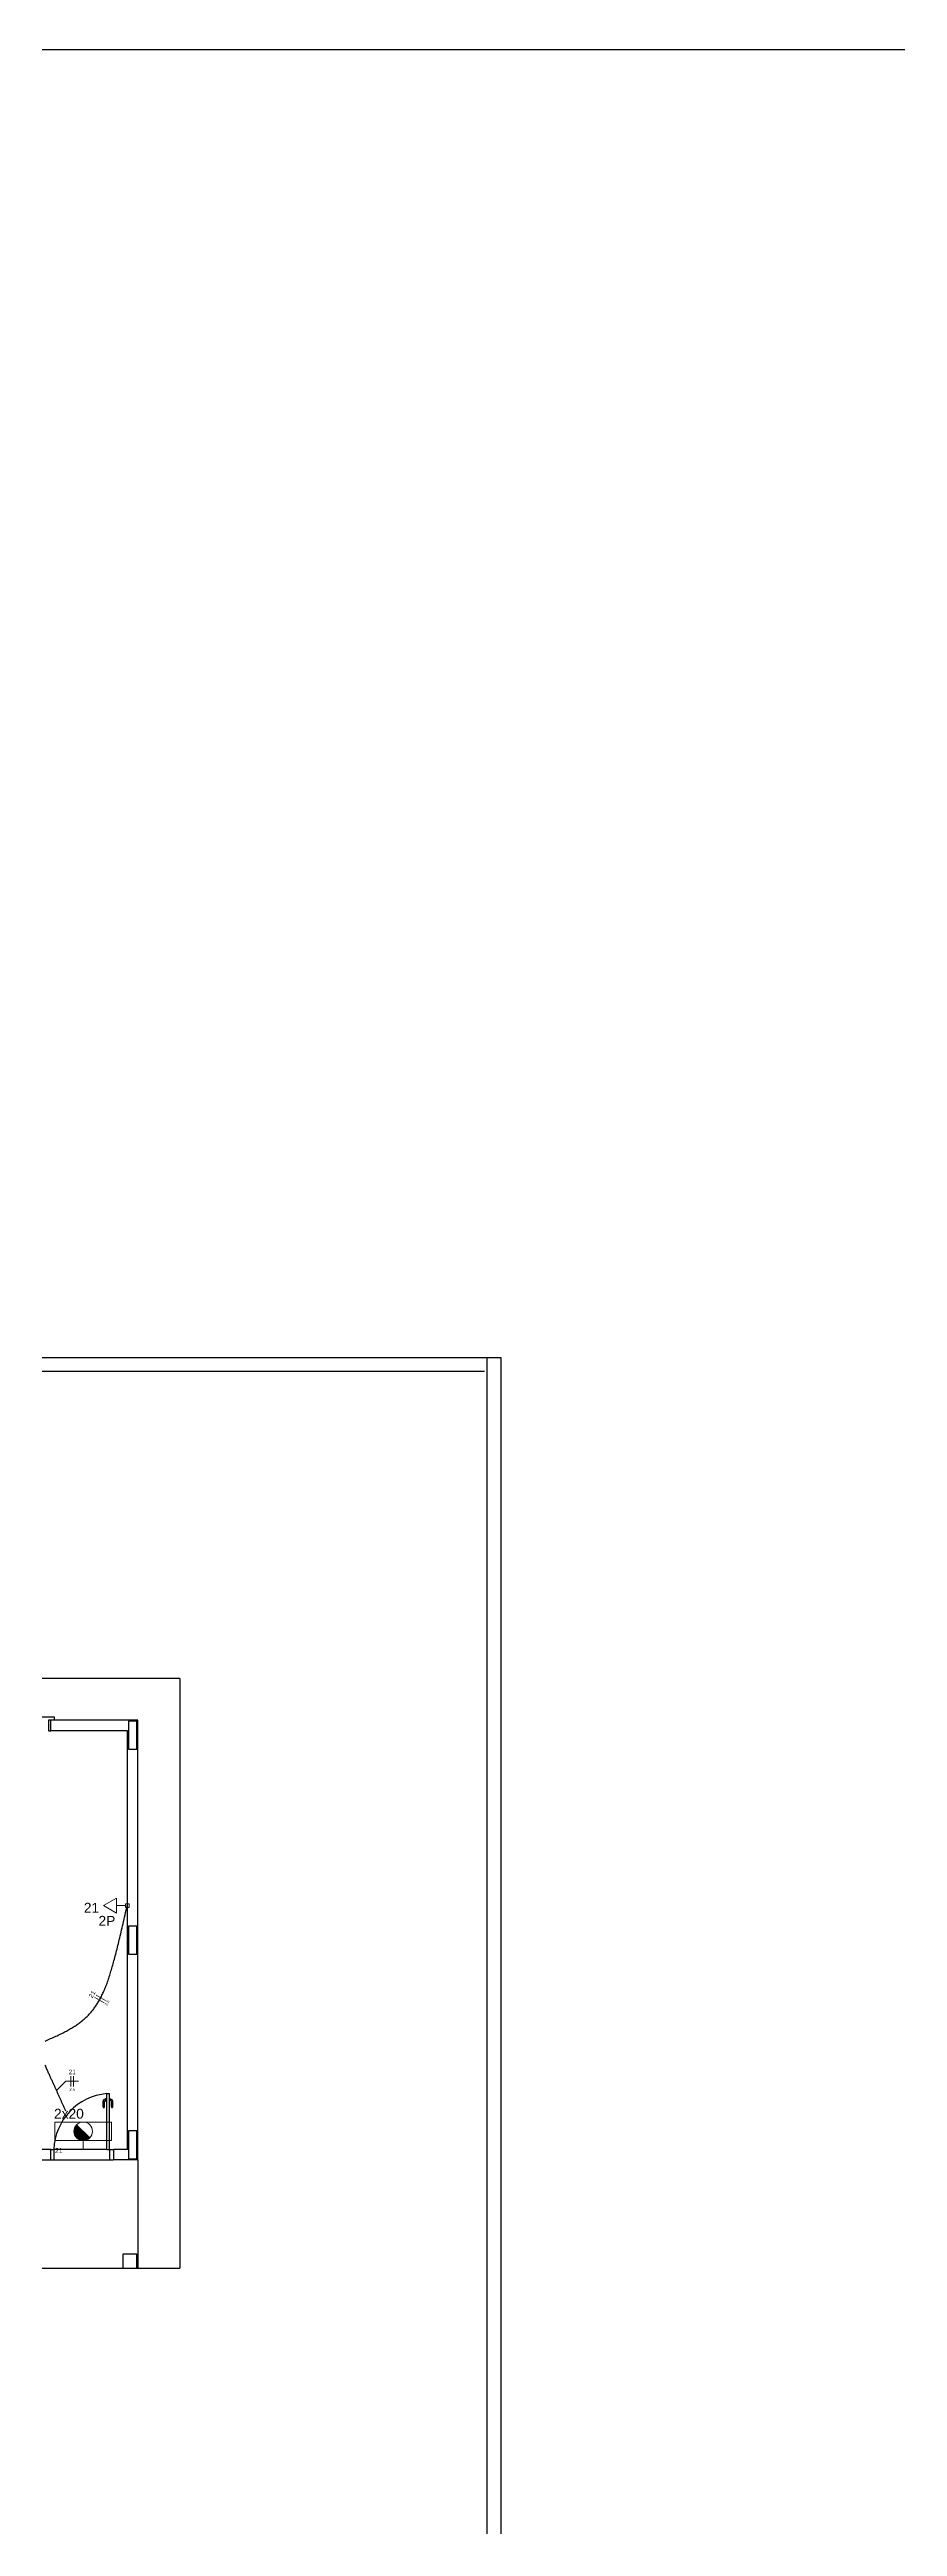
# Model space of a CAD drawing. Extents: x 210 to 779, y 61 to 241.
# Drawn here: x 515.95 to 528.1, y 205.56 to 241.05 of the extents above; entities that cross this region are included whole.
import ezdxf

# ---------------------------------------------------------------- set-up
doc = ezdxf.new("R2010")
doc.units = 0
doc.header["$LTSCALE"] = 2
doc.linetypes.add('DASHDOT', pattern=[25.4, 12.7, -6.35, 0, -6.35])
doc.layers.get('0').update_dxf_attribs({"linetype": 'CONTINUOUS'})
for name, color, linetype in [('A-MURO', 2, 'CONTINUOUS'), ('A-PAREDE', 5, 'CONTINUOUS'), ('A-PISOS-NIVEL', 1, 'CONTINUOUS'), ('A-PORTA', 3, 'CONTINUOUS'), ('A-SOLEIRA', 1, 'CONTINUOUS'), ('AR-ESQ', 2, 'CONTINUOUS')]:
    doc.layers.add(name, color=color, linetype=linetype)
for name, color, linetype, lineweight in [('EL-Condutos', 4, 'CONTINUOUS', 30), ('EL-Fios', 9, 'CONTINUOUS', 20), ('EL-Textos fios', 7, 'CONTINUOUS', 20), ('EL-Textos pontos', 5, 'CONTINUOUS', 20), ('P-SIMBOL', 5, 'CONTINUOUS', 20)]:
    doc.layers.add(name, color=color, linetype=linetype, lineweight=lineweight)
doc.styles.add('Arial', font='arial.ttf')

msp = doc.modelspace()

# ---------------------------------------------------------------- hatches: boundary and pattern name
at = {"layer": 'P-SIMBOL', "linetype": 'Continuous'}
for points in [[(516.337, 211.314), (516.327, 211.302), (516.323, 211.298), (516.32, 211.293), (516.313, 211.281), (516.311, 211.276), (516.309, 211.273), (516.308, 211.269), (516.307, 211.265), (516.304, 211.258), (516.303, 211.254), (516.302, 211.249), (516.3, 211.242), (516.3, 211.235), (516.299, 211.23), (516.298, 211.225), (516.299, 211.219), (516.299, 211.211), (516.3, 211.207), (516.3, 211.201), (516.301, 211.198), (516.301, 211.195), (516.302, 211.191), (516.303, 211.189), (516.304, 211.185), (516.305, 211.183), (516.306, 211.179), (516.307, 211.177), (516.307, 211.176), (516.308, 211.172), (516.309, 211.168), (516.31, 211.167), (516.31, 211.164), (516.312, 211.162), (516.313, 211.161), (516.314, 211.158), (516.316, 211.155), (516.319, 211.151), (516.32, 211.149), (516.321, 211.147), (516.323, 211.144), (516.324, 211.142), (516.326, 211.14), (516.328, 211.137), (516.331, 211.135), (516.334, 211.132), (516.337, 211.128), (516.339, 211.126), (516.341, 211.124), (516.344, 211.12), (516.347, 211.119), (516.35, 211.116), (516.353, 211.115), (516.355, 211.114), (516.358, 211.111), (516.36, 211.109), (516.365, 211.107), (516.367, 211.105), (516.37, 211.104), (516.373, 211.102), (516.374, 211.102), (516.376, 211.101), (516.377, 211.1), (516.384, 211.098), (516.387, 211.096), (516.389, 211.095), (516.391, 211.095), (516.392, 211.094), (516.394, 211.094), (516.395, 211.093), (516.397, 211.093), (516.4, 211.093), (516.403, 211.092), (516.407, 211.091), (516.409, 211.091), (516.412, 211.09), (516.431, 211.088)], [(516.524, 211.127), (516.337, 211.314), (516.431, 211.088)], [(516.524, 211.127), (516.52, 211.122), (516.516, 211.119), (516.51, 211.115), (516.503, 211.11), (516.501, 211.108), (516.498, 211.107), (516.496, 211.105), (516.493, 211.104), (516.485, 211.1), (516.481, 211.099), (516.474, 211.096), (516.469, 211.094), (516.464, 211.093), (516.455, 211.091), (516.451, 211.09), (516.447, 211.089), (516.431, 211.088)]]:
    msp.add_hatch(color=256, dxfattribs=at).paths.add_polyline_path(points)

# ---------------------------------------------------------------- linework, layer by layer
at = {"linetype": 'DASHDOT'}
msp.add_lwpolyline([(209.856, 241.05), (778.543, 241.05), (778.543, 61.137), (209.856, 61.137)], close=True, dxfattribs=at)
at = {"layer": 'A-MURO', "color": 251}
for p, q in [((442.416, 222.31), (522.416, 222.31)), ((522.216, 222.31), (522.216, 172.31)), ((522.416, 222.31), (522.416, 172.31)), ((442.616, 222.11), (522.182, 222.11))]:
    msp.add_line(p, q, dxfattribs=at)
at = {"layer": 'A-PAREDE', "color": 251}
for p, q in [((515.966, 216.96), (515.966, 217.11)), ((517.066, 210.96), (517.066, 216.96)), ((517.216, 210.81), (517.216, 217.11)), ((516.866, 210.96), (516.866, 210.81)), ((517.066, 210.96), (516.866, 210.96)), ((517.216, 210.81), (516.86, 210.81))]:
    msp.add_line(p, q, dxfattribs=at)
for points in [[(517.216, 217.11), (515.966, 217.11)], [(517.066, 210.96), (517.066, 210.96), (517.066, 216.96), (515.966, 216.96)]]:
    msp.add_lwpolyline(points, dxfattribs=at)
for points in [[(517.081, 216.695), (517.201, 216.695), (517.201, 217.095), (517.081, 217.095)], [(517.081, 213.76), (517.201, 213.76), (517.201, 214.16), (517.081, 214.16)], [(517.081, 210.825), (517.201, 210.825), (517.201, 211.225), (517.081, 211.225)], [(515.966, 210.96), (515.566, 210.96), (515.566, 210.81), (515.966, 210.81)], [(517.201, 209.46), (517.001, 209.46), (517.001, 209.26), (517.201, 209.26)]]:
    msp.add_lwpolyline(points, close=True, dxfattribs=at)
at = {"layer": 'A-PISOS-NIVEL', "color": 251}
for p, q in [((517.816, 217.71), (459.416, 217.71)), ((517.816, 217.71), (517.816, 209.26)), ((517.216, 210.81), (517.216, 209.26)), ((509.066, 209.26), (517.216, 209.26)), ((517.216, 209.26), (517.816, 209.26))]:
    msp.add_line(p, q, dxfattribs=at)
at = {"layer": 'A-PORTA', "color": 251}
for p, q in [((516.715, 211.57), (516.715, 211.65)), ((516.735, 211.57), (516.735, 211.65)), ((516.745, 211.68), (516.76, 211.68)), ((516.745, 211.66), (516.76, 211.66)), ((516.76, 211.645), (516.76, 211.695)), ((516.76, 211.695), (516.765, 211.695)), ((516.76, 211.645), (516.765, 211.645)), ((516.81, 211.695), (516.805, 211.695)), ((516.81, 211.645), (516.805, 211.645)), ((516.81, 211.645), (516.81, 211.695)), ((516.825, 211.68), (516.81, 211.68)), ((516.825, 211.66), (516.81, 211.66)), ((516.835, 211.57), (516.835, 211.65)), ((516.855, 211.57), (516.855, 211.65))]:
    msp.add_line(p, q, dxfattribs=at)
for centre, radius, start, end in [((516.84, 210.933), 0.83, 94.7788, 178.1499), ((516.745, 211.65), 0.03, 90, 180), ((516.725, 211.57), 0.01, 180, 0), ((516.745, 211.65), 0.01, 90, 180), ((516.825, 211.65), 0.03, 0, 90), ((516.825, 211.65), 0.01, 0, 90), ((516.845, 211.57), 0.01, 180, 0)]:
    msp.add_arc(centre, radius, start, end, dxfattribs=at)
at = {"layer": 'A-SOLEIRA', "color": 251}
for p, q in [((516.77, 210.96), (516.01, 210.96)), ((516.01, 210.81), (516.81, 210.81))]:
    msp.add_line(p, q, dxfattribs=at)
at = {"layer": 'AR-ESQ', "color": 251}
for p, q in [((516.77, 210.96), (516.77, 211.76)), ((516.77, 211.76), (516.81, 211.76)), ((516.81, 210.96), (516.81, 211.76)), ((515.96, 210.96), (516.01, 210.96)), ((516.01, 210.96), (516.01, 210.81)), ((516.77, 210.96), (516.81, 210.96)), ((516.81, 210.96), (516.81, 210.81)), ((516.81, 210.96), (516.86, 210.96)), ((515.96, 210.81), (516.01, 210.81)), ((516.81, 210.81), (516.86, 210.81))]:
    msp.add_line(p, q, dxfattribs=at)
msp.add_lwpolyline([(513.716, 217.11), (513.716, 217.16), (516.016, 217.16), (516.016, 217.11)], dxfattribs=at)
msp.add_lwpolyline([(515.966, 217.11), (515.936, 217.11), (515.936, 216.96), (515.966, 216.96)], close=True, dxfattribs=at)
at = {"layer": 'EL-Condutos', "linetype": 'Continuous'}
for points in [[(515.884, 212.514), (515.964, 212.548), (516.039, 212.582), (516.109, 212.616), (516.175, 212.649), (516.236, 212.683), (516.293, 212.717), (516.346, 212.752), (516.396, 212.789), (516.443, 212.826), (516.486, 212.866), (516.526, 212.907), (516.564, 212.951), (516.599, 212.997), (516.632, 213.046), (516.663, 213.099), (516.693, 213.154), (516.721, 213.214), (516.748, 213.277), (516.774, 213.345), (516.799, 213.417), (516.823, 213.494), (516.848, 213.577), (516.872, 213.665), (516.897, 213.758), (516.922, 213.857), (516.948, 213.963), (516.975, 214.076), (517.003, 214.195), (517.032, 214.321), (517.063, 214.455)], [(515.882, 212.167), (515.895, 212.139), (515.907, 212.111), (515.92, 212.085), (515.931, 212.059), (515.943, 212.034), (515.954, 212.009), (515.964, 211.986), (515.975, 211.963), (515.985, 211.94), (515.995, 211.918), (516.005, 211.896), (516.015, 211.875), (516.024, 211.855), (516.033, 211.834), (516.042, 211.814), (516.051, 211.794), (516.06, 211.775), (516.069, 211.755), (516.078, 211.736), (516.087, 211.716), (516.096, 211.697), (516.104, 211.678), (516.113, 211.658), (516.122, 211.639), (516.131, 211.619), (516.14, 211.599), (516.149, 211.579), (516.159, 211.558), (516.168, 211.537), (516.178, 211.516)]]:
    msp.add_spline(points, degree=3, dxfattribs=at)
at = {"layer": 'EL-Fios'}
for p, q in [((516.73, 213.063), (516.6, 213.138)), ((516.749, 213.096), (516.619, 213.171)), ((516.255, 211.862), (516.255, 212.012)), ((516.292, 211.862), (516.292, 212.012))]:
    msp.add_line(p, q, dxfattribs=at)
at = {"layer": 'EL-Textos fios'}
for p, q in [((516.047, 211.804), (516.183, 211.937)), ((516.183, 211.937), (516.364, 211.937))]:
    msp.add_line(p, q, dxfattribs=at)
at = {"layer": 'P-SIMBOL'}
for p, q in [((516.721, 214.455), (516.909, 214.563)), ((516.909, 214.347), (516.721, 214.455)), ((516.909, 214.563), (516.909, 214.347)), ((516.909, 214.455), (517.037, 214.455)), ((517.037, 214.428), (517.037, 214.481)), ((517.037, 214.481), (517.09, 214.481)), ((517.09, 214.428), (517.037, 214.428)), ((517.09, 214.481), (517.09, 214.428)), ((516.023, 211.088), (516.023, 211.353)), ((516.839, 211.353), (516.023, 211.353)), ((516.524, 211.127), (516.337, 211.314)), ((516.839, 211.088), (516.839, 211.353)), ((516.839, 211.088), (516.023, 211.088)), ((516.431, 210.959), (516.431, 211.088))]:
    msp.add_line(p, q, dxfattribs=at)
msp.add_circle((516.431, 211.22), 0.133, dxfattribs=at)

# ---------------------------------------------------------------- texts
at = {"layer": 'EL-Textos fios', "attachment_point": 8, "rotation": 59.9371, "line_spacing_factor": 0.798, "style": 'Arial'}
for s, insert, char_height, width in [('21', (516.587, 213.168), 0.0653, 0.15673), ('2.5', (516.791, 213.05), 0.0406, 0.14614)]:
    msp.add_mtext(s, dxfattribs=dict(at, insert=insert, char_height=char_height, width=width))
at = {"layer": 'EL-Textos fios', "attachment_point": 8, "line_spacing_factor": 0.798, "style": 'Arial'}
for s, insert, char_height, width in [('21', (516.274, 212.038), 0.0653, 0.15673), ('2.5', (516.274, 211.802), 0.0406, 0.14614)]:
    msp.add_mtext(s, dxfattribs=dict(at, insert=insert, char_height=char_height, width=width))
at = {"layer": 'EL-Textos pontos', "line_spacing_factor": 0.798, "style": 'Arial'}
for s, insert, char_height, width, attachment_point in [('21', (516.55, 214.353), 0.1412, 0.33888, 8), ('2P', (516.771, 214.166), 0.1412, 0.33888, 8), ('21', (516.136, 210.909), 0.0706, 0.16944, 9)]:
    msp.add_mtext(s, dxfattribs=dict(at, insert=insert, char_height=char_height, width=width, attachment_point=attachment_point))
at = {"layer": 'P-SIMBOL', "insert": (516.44, 211.4), "char_height": 0.1412, "width": 0.67776, "attachment_point": 9, "line_spacing_factor": 0.798, "style": 'Arial'}
msp.add_mtext('2x20', dxfattribs=at)

doc.saveas('drawing.dxf')
